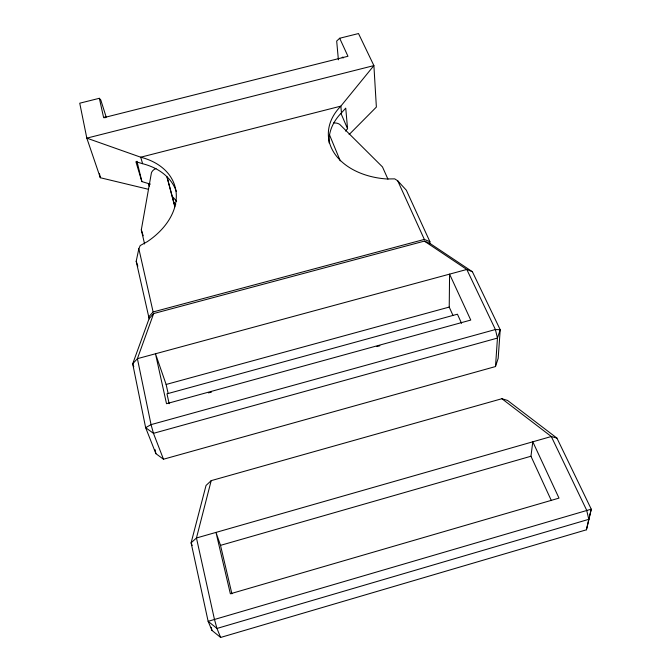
<?xml version="1.0" encoding="UTF-8"?>
<svg xmlns="http://www.w3.org/2000/svg" width="671" height="671" viewBox="0 0 671 671"><rect width="100%" height="100%" fill="white"/><g stroke="black" fill="none" stroke-linecap="round" stroke-linejoin="round"><path stroke-width="1.01" d="M452.95 315.353L449.226 307.075L449.578 274.137L470.765 320.067L166.517 403.707L155.487 353.768L166.131 384.466L168.136 393.432M495.5 366.551L497.454 338.075L500.214 329.721L472.392 271.721L429.926 243.397L424.366 241.115L153.659 313.558L149.096 318.633L132.699 363.808L145.649 427.687L155.89 453.663L163.481 459.224L495.5 366.551L498.176 358.322L500.214 329.721L495.399 329.528L151.05 424.626L145.649 427.687L153.458 433.332L163.481 459.224M551.361 500.608L530.962 456.238L532.791 441.803L559.002 498.117L230.363 593.785L215.987 532.405L220.507 545.364L231.914 593.835M144.584 243.984L141.313 229.834L151.394 172.942A7.633 5.309 -14.4 0 1 155.991 168.53M149.214 318.968L136.196 261.279L138.838 248.731L140.205 245.561L147.217 241.711A70.413 49.386 -17.1 0 0 140.709 157.207L86.819 138.142L79.74 103.2L99.358 98.293L100.801 100.021L106.219 117.19M586.42 529.805L591.26 509.172L556.93 438.104L507.511 400.419L501.891 398.717L211.189 480.646L206.031 485.468L191.109 542.822L208.136 621.329L211.944 630.396L220.633 637.45L586.42 529.805L591.26 509.172L208.136 621.329L216.959 628.45L220.633 637.45M211.189 480.646L196.46 537.991L214.401 619.157L216.959 628.45L588.803 519.32L586.647 510.186L551.302 436.511L501.891 398.717M153.659 313.558L137.404 358.666L132.699 363.808L133.797 366.702M345.473 131.055L347.561 128.706L345.741 108.123L341.472 112.845A68.031 47.398 -3.7 0 0 329.117 142.948M148.559 317.048L153.122 311.948L424.34 239.413L429.91 241.711L429.926 243.758M349.121 134.569L376.372 107.066L373.898 65.599L358.507 33.55L339.669 38.255L336.683 41.048L338.394 59.828M220.507 545.364L530.962 456.238M208.496 392.887L211.524 392.049M376.867 346.588L379.895 345.758M166.131 384.466L449.226 307.075M176.288 191.503A69.943 49.319 -17.2 0 0 142.621 163.699L140.709 157.207L340.851 106.135L373.898 65.599L86.819 138.142L100.314 177.731L148.283 189.256M556.93 438.104L551.302 436.511L196.46 537.991L191.109 542.822L192.174 545.506M142.621 163.699L135.903 161.728L141.875 181.589L148.467 183.577A68.517 49.1 -17.4 0 1 150.413 184.114M472.392 271.721L466.798 269.474L424.366 241.115M429.91 241.711L406.324 190.178L397.727 180.818L394.733 178.863L386.773 178.972A68.476 47.448 -3.7 0 1 340.851 106.135L341.472 112.845M339.669 38.255L347.964 56.272L103.644 117.693L99.358 98.293M397.727 180.818L424.34 239.413M461.556 323.305L457.429 314.204L166.978 393.827L169.176 403.69M387.947 179.165L382.478 166.928L339.903 124.563A7.507 5.183 -6.5 0 0 333.47 123.028M340.952 113.382L347.561 128.706M329.461 134.728L340.247 160.847M136.196 261.279L137.832 266.194M141.313 229.834L143.183 235.756M148.467 183.577L149.247 186.211M167.196 177.48L174.737 205.72M166.861 176.515L174.821 206.785M136.968 161.241L141.875 181.589M138.838 248.731L153.122 311.948M211.273 627.335L211.944 630.396M99.467 173.638L100.314 177.731M155.051 449.604L155.89 453.663M104.961 117.895A10.057 0.436 74.6 0 1 105.179 117.417M342.227 57.815A9.864 1.677 76.7 0 1 343.569 57.891M172.648 196.863A68.517 49.1 -17.4 0 1 176.624 201.568M173.596 202.29A68.073 49.025 -17.5 0 1 175.743 204.538M497.454 338.075L153.458 433.332L151.05 424.626L137.404 358.666L466.798 269.474L495.399 329.528L497.454 338.075"/></g></svg>
